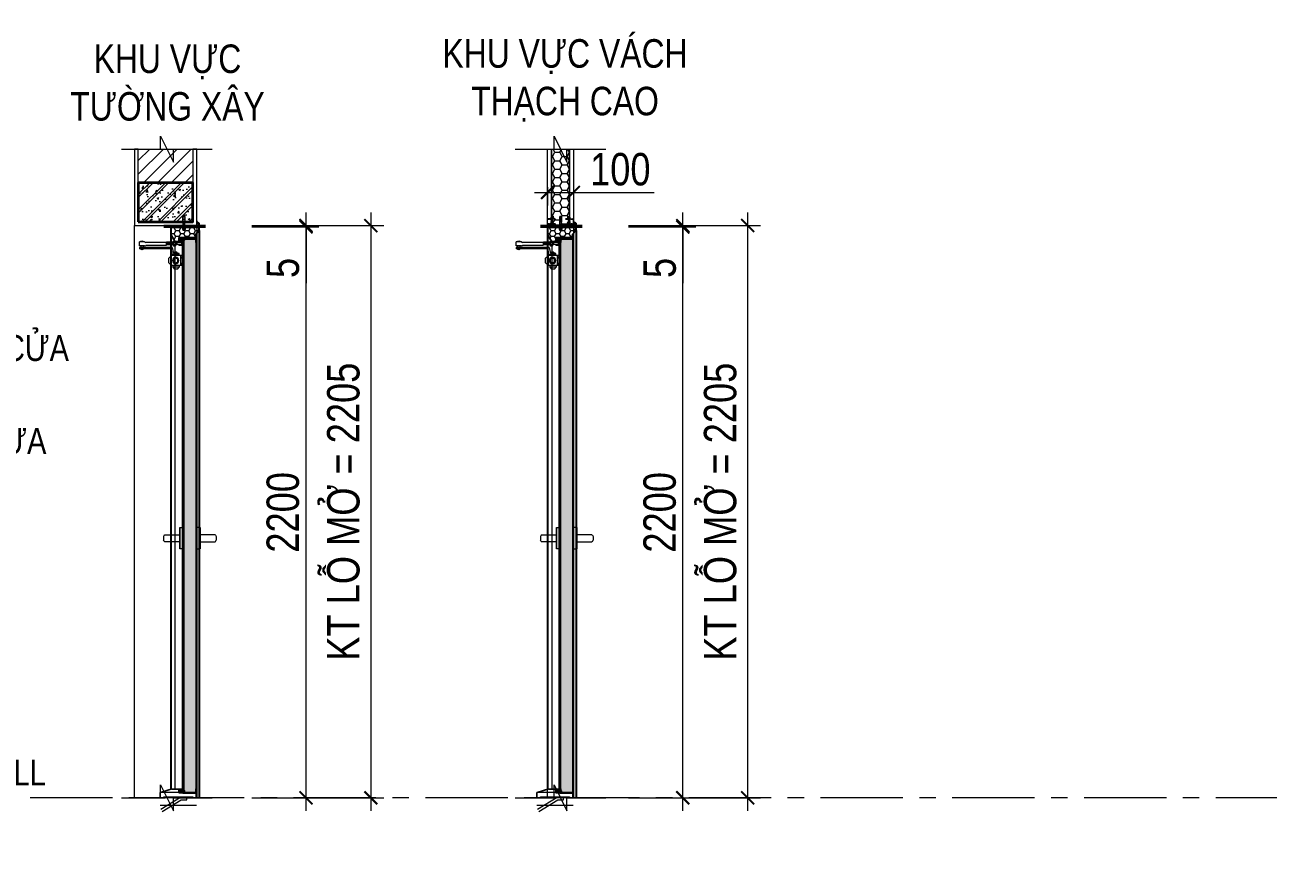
# Model space of a CAD drawing. Header units: millimetres. Extents: x -547695 to 905972, y -1055718 to 167349.
# Drawn here: x -533573 to -528779, y -1027333 to -1024156 of the extents above; entities that cross this region are included whole.
import ezdxf
from ezdxf import colors
from ezdxf.entities.mleader import LeaderData, LeaderLine
from ezdxf.math import Vec2, Vec3

# ---------------------------------------------------------------- set-up
doc = ezdxf.new("R2010")
doc.units = ezdxf.units.MM
doc.linetypes.add('CENTER', pattern=[50.8, 31.75, -6.35, 6.35, -6.35])
doc.linetypes.add('HIDDEN', pattern=[9.525, 6.35, -3.175])
doc.layers.get('DEFPOINTS').update_dxf_attribs({"color": 1, "lineweight": 25})
for name, color, linetype, lineweight in [('A-CONC', 2, 'Continuous', 35), ('A-DIMS', 8, 'Continuous', 9), ('A-DOOR', 142, 'Continuous', 9), ('A-FINE', 255, 'Continuous', 25), ('A-FNSH', 253, 'Continuous', 9), ('A-GRID', 250, 'CENTER', 15), ('A-LITE', 9, 'Continuous', 9), ('A-PATT', 252, 'Continuous', 9), ('A-SYMBOLS', 10, 'Continuous', 13), ('A-WALL', 12, 'Continuous', 13), ('A-WALL-INT', 31, 'Continuous', 9)]:
    doc.layers.add(name, color=color, linetype=linetype, lineweight=lineweight)
doc.layers.add('View-CellPin-Chi Tiet Cua$0$VNCC-Ar-Steel', color=3, linetype='Continuous')
doc.styles.add('VTK_Arial', font='arial.ttf', dxfattribs={"width": 0.8})
doc.dimstyles.new('A-2.5-DIM50', dxfattribs={"dimscale": 50, "dimtxt": 2.5, "dimasz": 1, "dimexe": 1, "dimexo": 0, "dimgap": 0.5, "dimtad": 1, "dimdec": 0, "dimzin": 12, "dimdsep": 46, "dimtxsty": 'VTK_Arial', "dimblk": 'ARCHTICK', "dimcen": 0, "dimdle": 1, "dimclrd": 256, "dimclre": 256, "dimclrt": 7, "dimadec": 1, "dimazin": 3, "dimtfac": 1, "dimtdec": 0, "dimtmove": 0, "dimatfit": 2, "dimfxl": 20, "dimtolj": 1, "dimtzin": 0, "dimlwd": -1, "dimlwe": -1, "dimarcsym": 0})
pattern_1 = [(0, (-374757.58357, -14197.29368), (0.47625, 0.2749630645), [0.3175, -0.635]), (120, (-374757.58357, -14197.29368), (-0.47624999896, 0.2749630663), [0.3175, -0.635]), (60, (-374757.58357, -14197.29368), (1.04e-09, 0.5499261308), [-0.635, 0.3175])]

# ---------------------------------------------------------------- blocks, each defined once
blk = doc.blocks.new('*U156')
for p, q in [((-99, 11.9), (-101.5, 7.5)), ((-101.5, 7.5), (-101.5, -7.5)), ((-97.2, 13), (-39, 13)), ((-39, 13), (-39, -13)), ((97.2, 13), (39, 13)), ((39, 11.1), (39, -14.8)), ((99, 11.9), (101.5, 7.5)), ((101.5, 7.5), (101.5, -7.5)), ((-99, -11.9), (-101.5, -7.5)), ((-39, -13), (-97.2, -13)), ((39, -13), (97.2, -13)), ((99, -11.9), (101.5, -7.5))]:
    blk.add_line(p, q)
for points in [[(-39, 41), (-39, -41)], [(-39, -13), (-39, 13)], [(39, 41), (39, -41)], [(39, -14.8), (39, 11.1)]]:
    blk.add_lwpolyline(points)
for points in [[(-39, -41), (-39, 41), (-25, 41), (-25, -41)], [(39, -41), (39, 41), (25, 41), (25, -41)]]:
    blk.add_lwpolyline(points, close=True)
for centre, start, end in [((-97.2, 11), 90, 150.4873), ((97.2, 11), 29.5127, 90), ((-97.2, -11), 209.5127, 270), ((97.2, -11), 270, 330.4873)]:
    blk.add_arc(centre, 2, start, end)
blk = doc.blocks.new('VitNoTrai')
at = {"layer": 'A-PATT'}
for p, q in [((-42.1, 4.1), (-42.2, -4.1)), ((0, -3.3), (0, 3.3))]:
    blk.add_line(p, q, dxfattribs=at)
at = {"layer": 'A-PATT', "ltscale": 3}
for p, q in [((0, 3.3), (-42.2, 4.1)), ((0, -3.3), (-42.2, -4.1))]:
    blk.add_line(p, q, dxfattribs=at)
at = {"layer": 'A-PATT', "linetype": 'HIDDEN'}
for p, q in [((0, 2.3), (-42.2, 2.3)), ((11.1, 2.3), (7.3, 2.3)), ((0, -2.3), (-42.2, -2.3)), ((11.1, -2.3), (7.3, -2.3))]:
    blk.add_line(p, q, dxfattribs=at)
at = {"layer": 'A-PATT'}
for points in [[(1.1, 9.1), (1.1, -9.1), (0, -9.1), (0, 9.1)], [(7.3, 3.3), (11.1, 3.3), (11.1, -3.3), (7.3, -3.3)]]:
    blk.add_lwpolyline(points, close=True, dxfattribs=at)
for points in [[(1.1, 5.8), (1.1, 2.5), (6.6, 2.5, 0.414214), (7.3, 3.2), (7.3, 5.2, 0.414214), (6.6, 5.8)], [(1.1, 2.5), (1.1, -2.5), (6.6, -2.5, 0.414214), (7.3, -1.8), (7.3, 1.8, 0.414214), (6.6, 2.5)], [(1.1, -2.5), (1.1, -5.8), (6.6, -5.8, 0.414214), (7.3, -5.2), (7.3, -3.2, 0.414214), (6.6, -2.5)]]:
    blk.add_lwpolyline(points, format="xyb", close=True, dxfattribs=at)
blk = doc.blocks.new('TayCoThuyLucChieuCanh')
at = {"layer": 'A-PATT', "linetype": 'Continuous'}
for p, q in [((0, -14.4), (0, 0)), ((0, 0), (13.6, 0)), ((26.5, -14.4), (26.5, 0)), ((27.4, 2.3), (33.9, 2.3)), ((33.9, -16.6), (33.9, 2.3)), ((0, -14.4), (13.6, -14.4)), ((0.9, -13.5), (0.9, -0.9)), ((0.9, -0.9), (13.6, -0.9)), ((0.9, -13.5), (13.6, -13.5)), ((2.8, -11.2), (2.8, -3.1)), ((2.8, -3.1), (20.1, -3.1)), ((2.8, -11.2), (20.1, -11.2)), ((12.6, -53.1), (12.6, -45)), ((12.6, -45), (33.9, -45)), ((20.1, -3.1), (21, -2.2)), ((20.1, -11.2), (20.1, -3.1)), ((21, -12.1), (20.1, -11.2)), ((20.7, -45), (20.7, -41)), ((21, -12.1), (21, -2.2)), ((21, -2.2), (26.5, -2.2)), ((21, -3.1), (26.5, -3.1)), ((21, -11.2), (26.5, -11.2)), ((21, -12.1), (26.5, -12.1)), ((22, -39.6), (30.1, -39.6)), ((23.3, -45), (23.3, -41)), ((26.5, -10.4), (26.5, -4)), ((27.4, -2.5), (33.9, -2.5)), ((27.4, -11.9), (33.9, -11.9)), ((27.4, -16.6), (33.9, -16.6)), ((28.7, -45), (28.7, -41)), ((31.4, -45), (31.4, -41)), ((33.9, -13), (36.7, -1.4)), ((33.9, -2.2), (60.8, -2.2)), ((33.9, -3.1), (60.8, -3.1)), ((33.9, -11.2), (60.8, -11.2)), ((33.9, -12.1), (60.8, -12.1)), ((39.2, -22.5), (33.9, -45)), ((36.7, -1.4), (36.7, -13)), ((36.7, -13), (39.5, -1.4)), ((39.2, -22.5), (166.1, -22.5)), ((39.5, -1.4), (39.5, -13)), ((39.5, -13), (42.3, -1.4)), ((44.9, -27.9), (39.5, -50.4)), ((42.3, -1.4), (42.3, -13)), ((42.3, -13), (45.1, -1.4)), ((44.9, -27.9), (166.1, -27.9)), ((45.1, -1.4), (45.1, -13)), ((45.1, -13), (47.9, -1.4)), ((47.9, -1.4), (47.9, -13)), ((47.9, -13), (50.7, -1.4)), ((50.7, -1.4), (50.7, -13)), ((50.7, -13), (53.5, -1.4)), ((53.5, -1.4), (53.5, -13)), ((53.5, -13), (56.3, -1.4)), ((56.3, -1.4), (56.3, -13)), ((56.3, -13), (59.1, -1.4)), ((59.1, -13), (60.8, -1.4)), ((59.1, -1.4), (59.1, -13)), ((60.8, -1.4), (63.8, -2.4)), ((60.8, -13), (60.8, -1.4)), ((60.8, -13), (63.8, -14)), ((63.8, -2.4), (141.3, -2.4)), ((63.8, -14), (141.3, -14)), ((145.7, -1), (141.3, -2.4)), ((145.7, -15.4), (141.3, -14)), ((145.7, -1), (166.1, -1)), ((145.7, -15.4), (166.1, -15.4)), ((151.5, -15.4), (151.5, -22.5)), ((155.6, -31), (155.6, -28.8)), ((155.6, -28.8), (156.5, -28.8)), ((156.5, -31), (156.5, -28.8)), ((160.5, -15.4), (160.5, -22.5)), ((166.1, -15.4), (166.1, -1)), ((166.1, -22.5), (166.1, -27.9)), ((0, -53.1), (0, -91.7)), ((0, -53.1), (41.8, -53.1)), ((6.7, -58.2), (0, -58.2)), ((6.7, -62.1), (0, -62.1)), ((6.7, -82.7), (0, -82.7)), ((6.7, -86.6), (0, -86.6)), ((0, -91.7), (41.8, -91.7)), ((6.7, -91.7), (6.7, -53.1)), ((12.3, -91.7), (12.3, -98.5)), ((12.6, -50.4), (39.5, -50.4)), ((17.9, -67.7), (26, -62.9)), ((17.9, -77.1), (17.9, -67.7)), ((26, -81.8), (17.9, -77.1)), ((26, -62.9), (34.2, -67.7)), ((34.2, -77.1), (26, -81.8)), ((34.2, -67.7), (34.2, -77.1)), ((36.6, -91.7), (36.6, -98.5)), ((39.5, -50.4), (39.5, -53.1)), ((41.8, -91.7), (41.8, -53.1)), ((41.8, -53.1), (52.5, -63.4)), ((41.8, -91.7), (52.5, -81.4)), ((52.5, -81.4), (52.5, -63.4)), ((18.7, -105.3), (12.3, -98.5)), ((12.3, -98.5), (36.6, -98.5)), ((18.7, -105.3), (30.2, -105.3)), ((36.6, -98.5), (30.2, -105.3))]:
    blk.add_line(p, q, dxfattribs=at)
for points in [[(13.6, 0), (13.6, -0.9)], [(13.6, -13.5), (13.6, -14.4)]]:
    blk.add_lwpolyline(points, dxfattribs=at)
blk.add_circle((26, -72.4), 12.5, dxfattribs=at)
for centre, radius, start, end in [((30.1, -0.1), 3.59, 138.8885, 221.1115), ((156, -3.7), 6.85, 23.3787, 156.6213), ((22, -41), 1.35, 0, 180), ((26, -43), 3.37, 36.8699, 143.1301), ((39.6, -7.2), 13, 158.7611, 201.2389), ((30.1, -14.3), 3.59, 138.8886, 221.1114), ((30.1, -41), 1.35, 360, 180), ((156, -24.8), 6.25, 210.4344, 265.8903), ((156, -24.8), 6.25, 274.1309, 329.5656)]:
    blk.add_arc(centre, radius, start, end, dxfattribs=at)
blk = doc.blocks.new('DemHiSungLeft')
at = {"layer": 'A-PATT', "ltscale": 0.1}
for p, q in [((1.2, 4.5), (3.6, 7)), ((3.6, 7), (5.7, 7)), ((5.7, 7), (4.6, 4.5)), ((6, 4.5), (8.4, 7)), ((8.4, 7), (10.5, 7)), ((10.5, 7), (9.4, 4.5)), ((10.4, 4.5), (12.8, 7)), ((12.8, 7), (14.9, 7)), ((14.9, 7), (13.7, 4.5)), ((1.2, -4.5), (3.6, -7)), ((3.6, -7), (5.7, -7)), ((5.7, -7), (4.6, -4.5)), ((6, -4.5), (8.4, -7)), ((8.4, -7), (10.5, -7)), ((10.5, -7), (9.4, -4.5)), ((10.4, -4.5), (12.8, -7)), ((12.8, -7), (14.9, -7)), ((14.9, -7), (13.7, -4.5))]:
    blk.add_line(p, q, dxfattribs=at)
blk.add_lwpolyline([(14, 4.5), (14, -4.5), (0, -4.5), (0, 4.5), (14, 4.5)], dxfattribs=at)
blk.add_lwpolyline([(12, 2.5), (12, -2.5), (2, -2.5), (2, 2.5)], close=True, dxfattribs=at)
at = {"layer": 'A-PATT', "ltscale": 0.1, "extrusion": (0, 0, -1)}
blk.add_ellipse((16.7, 0), major_axis=(-3.33, 0), ratio=0.903576, start_param=0.646912, end_param=5.636273, dxfattribs=at)
at = {"layer": 'A-PATT', "ltscale": 0.1}
for points, knots in [([(16.7, 3.7), (17, 3.7), (17.3, 3.6), (18.3, 3.4), (18.8, 3.2), (19.7, 2.4), (20.1, 2), (20.6, 1), (20.7, 0.4), (20.6, -0.7), (20.5, -1.3), (19.9, -2.3), (19.4, -2.7), (18.5, -3.3), (17.9, -3.6), (16.7, -3.7), (16.1, -3.7), (15, -3.4), (14.4, -3.1), (14, -2.8)], [-1.570796, -1.570796, -1.570796, -1.570796, -1.309569, -1.309569, -0.856833, -0.856833, -0.404096, -0.404096, 0.04864, 0.04864, 0.501377, 0.501377, 0.954113, 0.954113, 1.40685, 1.40685, 1.859587, 1.859587, 2.304793, 2.304793, 2.304793, 2.304793]), ([(14, 2.8), (14.1, 2.9), (14.3, 3), (15, 3.4), (15.5, 3.6), (16.3, 3.7), (16.5, 3.7), (16.7, 3.7)], [3.9783448, 3.9783448, 3.9783448, 3.9783448, 4.1232694, 4.1232694, 4.5760059, 4.5760059, 4.712389, 4.712389, 4.712389, 4.712389])]:
    blk.add_open_spline(points, degree=3, knots=knots, dxfattribs=at)
blk = doc.blocks.new('DT MC')
at = {"layer": 'A-PATT'}
h = blk.add_hatch(dxfattribs=at)
h.set_pattern_fill('HONEY', color=256, scale=0.1)
h.set_pattern_definition(pattern_1)
h.paths.add_polyline_path([(-110, 2215, 0.232506), (-100, 2223.8), (-100, 2215)])
h = blk.add_hatch(dxfattribs=at)
h.set_pattern_fill('HONEY', color=256, scale=4, style=0)
h.set_pattern_definition([(0, (-5526.837, -236158.096), (19.05, 10.9985226), [12.7, -25.4]), (120, (-5526.837, -236158.096), (-19.04999996, 10.99852265), [12.7, -25.4]), (60, (-5526.837, -236158.096), (4e-08, 21.99704523), [-25.4, 12.7])])
h.paths.add_polyline_path([(-1.2, 2197.6), (-101.2, 2197.6), (-101.2, 2213.8), (-108.8, 2213.8), (-108.8, 2186.4), (-96.8, 2172.4), (-96.8, 2159.2), (-31.8, 2159.2), (-31.8, 2144), (-16.7, 2144), (-1.2, 2170.1)])
h = blk.add_hatch(dxfattribs=at)
h.set_pattern_fill('ANSI31', color=256, scale=5, style=0)
h.set_pattern_definition([(45, (37666.94044, -5592.6252), (-0.441941738, 0.441941738), [])])
h.paths.add_polyline_path([(-1.2, 2198.8), (-1.2, 2197.6), (-101.2, 2197.6), (-101.2, 2213.8), (-100, 2213.8), (-100, 2198.8)])
h = blk.add_hatch(dxfattribs=at)
h.set_pattern_fill('ANSI38', color=256, scale=0.5, angle=90)
h.set_pattern_definition([(135, (-441372.6586, -14776.7975), (-1.122532015, -1.122532015), []), (225, (-441372.6586, -14776.7975), (-1.122532015, -3.3675960454), [3.96875, -2.38125])])
edge = h.paths.add_edge_path()
edge.add_line((-3.7, 2205), (-100, 2205))
edge.add_line((-100, 2205), (-100, 2198.8))
edge.add_line((-100, 2198.8), (-10, 2198.8))
edge.add_line((-10, 2198.8), (-10, 2200))
edge.add_line((-10, 2200), (-3.4, 2200))
edge.add_arc((-2.2, 2202.6), 2.84, 121.3722, 245.035, ccw=False)
h = blk.add_hatch(dxfattribs=at)
h.set_pattern_fill('HONEY', color=256, scale=0.1)
h.set_pattern_definition(pattern_1)
h.paths.add_polyline_path([(-3.4, 2200, -0.59886), (-3.7, 2205), (3.6, 2205, 0.27104), (0, 2200)])
h = blk.add_hatch(dxfattribs=at)
h.set_pattern_fill('HONEY', color=256, scale=100, style=0)
h.set_pattern_definition([(0, (37666.94, -5592.625), (18.75, 10.8253175), [12.5, -25]), (120, (37666.94, -5592.625), (-18.75, 10.8253175), [12.5, -25]), (60, (37666.94, -5592.625), (4e-15, 21.650635), [-25, 12.5])])
h.paths.add_polyline_path([(-51, 22), (-97, 22), (-97, 35), (-98, 35), (-98, 2140), (-97, 2140), (-97, 2153), (-51, 2153), (-51, 2140), (-50, 2140), (-50, 35), (-51, 35)])
for p, q in [((-33, 20), (-99, 20)), ((-99, 0), (-99, 20)), ((-79, 0), (-99, 0)), ((-47, 18.4), (-97.4, 18.4)), ((-97.4, 1.6), (-97.4, 18.4)), ((-79, 1.6), (-97.4, 1.6)), ((-79, 1.6), (-79, 0)), ((-47, 18.4), (-33, 18.4)), ((-4, 35), (-43.4, 35)), ((-4, 33.4), (-43.4, 33.4)), ((-33, 31.8), (-43.4, 31.8)), ((-33, 20), (-33, 33.4)), ((-31.4, 31.8), (-25, 31.8)), ((-31.4, 20), (-31.4, 31.8)), ((-31.4, 20), (36.7, 20)), ((-25, 31.8), (-25, 33.4)), ((-4, 35), (41, 20.2)), ((-4, 33.4), (39.4, 19.1)), ((39.4, 1.6), (21, 1.6)), ((21, 1.6), (21, 0)), ((41, 0), (21, 0)), ((39.4, 1.6), (39.4, 19.1)), ((41, 0), (41, 20.2)), ((-99, -30), (41, -30))]:
    blk.add_line(p, q)
for points in [[(-100, 2215), (-110, 2215), (-110, 2215), (-110, 2186), (-98, 2172), (-98, 2158), (-33, 2158), (-33, 2145.3), (-46, 2145.3), (-46, 2142.8), (-16, 2142.8), (0, 2169.8), (0, 2200), (-10, 2200), (-10, 2198.8), (-1.2, 2198.8), (-1.2, 2170.1), (-16.7, 2144), (-44.8, 2144), (-44.8, 2144.1), (-31.8, 2144.1), (-31.8, 2159.2), (-96.8, 2159.2), (-96.8, 2172.4), (-108.8, 2186.4), (-108.8, 2213.8), (-108.8, 2213.8), (-100, 2213.8)], [(-1.2, 2197.6), (-101.2, 2197.6), (-101.2, 2213.8), (-108.8, 2213.8), (-108.8, 2186.4), (-96.8, 2172.4), (-96.8, 2159.2), (-31.8, 2159.2), (-31.8, 2144), (-16.7, 2144), (-1.2, 2170.1)], [(-1.2, 2198.8), (-1.2, 2197.6), (-101.2, 2197.6), (-101.2, 2213.8), (-100, 2213.8), (-100, 2198.8)], [(-99, 2155), (-99, 20), (-87, 20), (-87, 21), (-98, 21), (-98, 2154), (-87, 2154), (-87, 2155)], [(-98, 2154), (-50, 2154), (-50, 2140), (-51, 2140), (-51, 2153), (-97, 2153), (-97, 2140), (-98, 2140)], [(-51, 22), (-97, 22), (-97, 35), (-98, 35), (-98, 2140), (-97, 2140), (-97, 2153), (-51, 2153), (-51, 2140), (-50, 2140), (-50, 35), (-51, 35)], [(-49, 2155), (-49, 20), (-61, 20), (-61, 21), (-50, 21), (-50, 2154), (-61, 2154), (-61, 2155)], [(-98, 21), (-50, 21), (-50, 35), (-51, 35), (-51, 22), (-97, 22), (-97, 35), (-98, 35)], [(27, 3.2), (-85, 3.2), (-85, 1.6), (-79, 1.6), (21, 1.6), (27, 1.6)]]:
    blk.add_lwpolyline(points, close=True)
blk.add_lwpolyline([(33.1, -52.7), (-40.1, -8.4), (-62, -8.4), (-62, 1.6), (-37, 1.6), (38.8, -44.5)])
at = {"color": 144}
for centre, start, end in [((-43.4, 33.4), 90, 270), ((-33, 20), 270, 0)]:
    blk.add_arc(centre, 1.6, start, end, dxfattribs=at)
at = {"layer": 'A-FINE'}
for points in [[(-110, 2186), (-110, 0)], [(0, 2170), (0, 33.7)], [(-45, 2142.8), (-45, 20)]]:
    blk.add_lwpolyline(points, dxfattribs=at)
at = {"layer": 'A-LITE'}
blk.add_lwpolyline([(-16, 2142.8), (-16, 35)], dxfattribs=at)
at = {"layer": 'A-PATT'}
for points in [[(-110, 2215, 0.232506), (-100, 2223.8), (-100, 2215), (-110, 2215, 0.232506)], [(-3.4, 2200, -0.59886), (-3.7, 2205), (3.6, 2205, 0.27104), (0, 2200), (-3.4, 2200, -0.59886)]]:
    blk.add_lwpolyline(points, format="xyb", close=True, dxfattribs=at)
at = {"layer": 'A-PATT', "ltscale": 0.3}
blk.add_lwpolyline([(-3.7, 2205), (-100, 2205), (-100, 2198.8), (-10, 2198.8), (-10, 2200), (-3.4, 2200, -0.59886)], format="xyb", close=True, dxfattribs=at)
at = {"layer": 'DEFPOINTS', "ltscale": 5}
for points in [[(26.6, 2205), (-133.8, 2205)], [(26.6, 2200), (-133.8, 2200)]]:
    blk.add_lwpolyline(points, dxfattribs=at)
at = {"layer": 'A-LITE'}
for name, p in [('TayCoThuyLucChieuCanh', (-45, 2142.8)), ('*U156', (-74, 1000))]:
    blk.add_blockref(name, p, dxfattribs=at)
at = {"layer": 'A-PATT', "xscale": -1.000000000000004, "rotation": 90}
blk.add_blockref('VitNoTrai', (-51.2, 2197.6), dxfattribs=at)
at = {"layer": 'A-PATT', "xscale": -1}
for p in [(-33, 2151.6), (-33, 25.9)]:
    blk.add_blockref('DemHiSungLeft', p, dxfattribs=at)
blk = doc.blocks.new('*U261')
at = {"layer": 'A-PATT', "true_color": 0x939598}
h = blk.add_hatch(dxfattribs=at)
h.set_pattern_fill('ANSI31', color=252, scale=300)
h.set_pattern_definition([(45, (-6131.348, -197083.966), (-26.516504, 26.516504), [])])
h.paths.add_polyline_path([(-15, 2369.9), (-225, 2369.9), (-225, 2500), (-15, 2500)])
at = {"layer": 'A-PATT'}
h = blk.add_hatch(dxfattribs=at)
h.set_pattern_fill('BT-01', color=256, scale=10, style=0, double=1, pattern_type=2)
h.set_pattern_definition([(50, (-309842.324, -375691.08), (71.726018, -6.2752135), [7.5, -82.5]), (355, (-309842.32, -375691.08), (-13.875133, 75.219213), [6, -66]), (100.4514, (-309836.346, -375691.6), (57.850938, 68.943954), [6.374019, -70.114211]), (46.1842, (-309842.32, -375671.08), (106.724105, -16.551901), [11.25, -123.75]), (96.6356, (-309833.43, -375672.46), (93.46627, 97.411787), [9.56103, -105.1713]), (351.1842, (-309842.32, -375671.08), (93.466195, 97.41186), [9, -99]), (21, (-309832.324, -375676.08), (59.690705, -40.261889), [7.5, -82.5]), (326, (-309832.32, -375676.08), (24.331533, 72.515005), [6, -66]), (71.4514, (-309827.35, -375679.434), (84.022263, 32.25305), [6.374019, -70.114211]), (37.5, (-309842.324, -375691.078), (1.2159855, 33.2893854), [0, -65.2, 0, -67, 0, -66.25]), (7.5, (-309842.324, -375691.08), (26.3069537, 39.4411712), [0, -38.2, 0, -63.7, 0, -25.25]), (327.5, (-309864.624, -375691.078), (53.3822436, -2.2554872), [0, -25, 0, -78, 0, -103.5]), (317.5, (-309874.624, -375691.08), (58.318617, 10.0104982), [0, -32.5, 0, -51.8, 0, -73.5]), (45, (-309842.324, -375691.08), (-30.0520382, 30.0520382), []), (45, (-309842.324, -375678.83), (-30.0520382, 30.0520382), [])])
h.paths.add_polyline_path([(-225, 2220), (-15, 2220), (-15, 2370), (-225, 2370)])
at = {"layer": 'A-CONC'}
blk.add_lwpolyline([(-225, 2220), (-15, 2220), (-15, 2370), (-225, 2370)], close=True, dxfattribs=at)
at = {"layer": 'A-FNSH', "ltscale": 0.01, "flags": 128}
blk.add_lwpolyline([(0, 2500), (-15, 2500), (-15, 2220), (-225, 2220), (-225, 2500), (-240, 2500), (-240, 2205), (0, 2205)], close=True, dxfattribs=at)
at = {"layer": 'A-LITE', "ltscale": 5}
blk.add_lwpolyline([(-240, 2205), (0, 2205), (0, 0), (-240, 0)], close=True, dxfattribs=at)
at = {"layer": 'A-PATT', "ltscale": 5}
for points in [[(-290, 2500), (-140, 2500), (-140, 2550), (-90, 2450), (-90, 2500), (60, 2500)], [(-290, 0), (-140, 0), (-140, 50), (-90, -50), (-90, 0), (60, 0)]]:
    blk.add_lwpolyline(points, dxfattribs=at)
at = {"layer": 'A-WALL'}
blk.add_lwpolyline([(-15, 2369.9), (-225, 2369.9), (-225, 2500), (-15, 2500)], close=True, dxfattribs=at)
blk = doc.blocks.new('View-CellPin-Chi Tiet Cua$0$A$C0B481AEB')
for p, q in [((0, 0), (0, 0.4)), ((5.5, 0.4), (0, 0.4)), ((1.5, 29.9), (1, 29.6)), ((1, 29.6), (1.5, 29.3)), ((1.5, 28.6), (1, 28.3)), ((1, 28.3), (1.5, 28)), ((1.5, 27.3), (1, 27)), ((1, 27), (1.5, 26.7)), ((1.5, 26), (1, 25.7)), ((1, 25.7), (1.5, 25.4)), ((1.5, 24.7), (1, 24.4)), ((1, 24.4), (1.5, 24.1)), ((1.5, 23.4), (1, 23.1)), ((1, 23.1), (1.5, 22.8)), ((1.5, 22.1), (1, 21.8)), ((1, 21.8), (1.5, 21.5)), ((1.5, 20.8), (1, 20.5)), ((1, 20.5), (1.5, 20.2)), ((1.5, 19.5), (1, 19.2)), ((1, 19.2), (1.5, 18.9)), ((1.5, 18.2), (1, 17.9)), ((1, 17.9), (1.5, 17.6)), ((1.5, 16.9), (1, 16.6)), ((1, 16.6), (1.5, 16.3)), ((1.5, 15.6), (1, 15.3)), ((1, 15.3), (1.5, 15)), ((1.5, 14.3), (1, 14)), ((1, 14), (1.5, 13.7)), ((1.5, 13), (1, 12.7)), ((1, 12.7), (1.5, 12.4)), ((1.5, 11.7), (1, 11.4)), ((1, 11.4), (1.5, 11.1)), ((1.5, 10.4), (1, 10.1)), ((1, 10.1), (1.5, 9.8)), ((1.5, 9.1), (1, 8.8)), ((1, 8.8), (1.5, 8.5)), ((1.5, 7.8), (1, 7.5)), ((1, 7.5), (1.5, 7.2)), ((1.5, 6.5), (1, 6.2)), ((1, 6.2), (1.5, 5.9)), ((1.5, 30.6), (2.8, 32)), ((1.5, 30.6), (1.5, 29.9)), ((4, 30.5), (1.5, 29.9)), ((4, 29.9), (1.5, 29.9)), ((4, 29.9), (1.5, 29.3)), ((1.5, 29.3), (1.5, 28.6)), ((4, 29.2), (1.5, 28.6)), ((4, 28.6), (1.5, 28.6)), ((4, 28.6), (1.5, 28)), ((1.5, 28), (1.5, 27.3)), ((4, 27.9), (1.5, 27.3)), ((4, 27.3), (1.5, 27.3)), ((4, 27.3), (1.5, 26.7)), ((1.5, 26.7), (1.5, 26)), ((4, 26.6), (1.5, 26)), ((4, 26), (1.5, 26)), ((4, 26), (1.5, 25.4)), ((1.5, 25.4), (1.5, 24.7)), ((4, 25.3), (1.5, 24.7)), ((4, 24.7), (1.5, 24.7)), ((4, 24.7), (1.5, 24.1)), ((1.5, 24.1), (1.5, 23.4)), ((4, 24), (1.5, 23.4)), ((4, 23.4), (1.5, 23.4)), ((4, 23.4), (1.5, 22.8)), ((1.5, 22.8), (1.5, 22.1)), ((4, 22.7), (1.5, 22.1)), ((4, 22.1), (1.5, 22.1)), ((4, 22.1), (1.5, 21.5)), ((1.5, 21.5), (1.5, 20.8)), ((4, 21.4), (1.5, 20.8)), ((4, 20.8), (1.5, 20.8)), ((4, 20.8), (1.5, 20.2)), ((1.5, 20.2), (1.5, 19.5)), ((4, 20.1), (1.5, 19.5)), ((4, 19.5), (1.5, 19.5)), ((4, 19.5), (1.5, 18.9)), ((1.5, 18.9), (1.5, 18.2)), ((4, 18.8), (1.5, 18.2)), ((4, 18.2), (1.5, 18.2)), ((4, 18.2), (1.5, 17.6)), ((1.5, 17.6), (1.5, 16.9)), ((4, 17.5), (1.5, 16.9)), ((4, 16.9), (1.5, 16.9)), ((4, 16.9), (1.5, 16.3)), ((1.5, 16.3), (1.5, 15.6)), ((4, 16.2), (1.5, 15.6)), ((4, 15.6), (1.5, 15.6)), ((4, 15.6), (1.5, 15)), ((1.5, 15), (1.5, 14.3)), ((4, 14.9), (1.5, 14.3)), ((4, 14.3), (1.5, 14.3)), ((4, 14.3), (1.5, 13.7)), ((1.5, 13.7), (1.5, 13)), ((4, 13.6), (1.5, 13)), ((4, 13), (1.5, 13)), ((4, 13), (1.5, 12.4)), ((1.5, 12.4), (1.5, 11.7)), ((4, 12.3), (1.5, 11.7)), ((4, 11.7), (1.5, 11.7)), ((4, 11.7), (1.5, 11.1)), ((1.5, 11.1), (1.5, 10.4)), ((4, 11), (1.5, 10.4)), ((4, 10.4), (1.5, 10.4)), ((4, 10.4), (1.5, 9.8)), ((1.5, 9.8), (1.5, 9.1)), ((4, 9.7), (1.5, 9.1)), ((4, 9.1), (1.5, 9.1)), ((4, 9.1), (1.5, 8.5)), ((1.5, 8.5), (1.5, 7.8)), ((4, 8.4), (1.5, 7.8)), ((4, 7.8), (1.5, 7.8)), ((4, 7.8), (1.5, 7.2)), ((1.5, 7.2), (1.5, 6.5)), ((4, 7.1), (1.5, 6.5)), ((4, 6.5), (1.5, 6.5)), ((4, 6.5), (1.5, 5.9)), ((1.5, 5.9), (1.5, 5.4)), ((4, 30.5), (2.8, 32)), ((4, 30.5), (4.5, 30.2)), ((4.5, 30.2), (4, 29.9)), ((4, 29.9), (4, 29.2)), ((4, 29.2), (4.5, 28.9)), ((4.5, 28.9), (4, 28.6)), ((4, 28.6), (4, 27.9)), ((4, 27.9), (4.5, 27.6)), ((4.5, 27.6), (4, 27.3)), ((4, 27.3), (4, 26.6)), ((4, 26.6), (4.5, 26.3)), ((4.5, 26.3), (4, 26)), ((4, 26), (4, 25.3)), ((4, 25.3), (4.5, 25)), ((4.5, 25), (4, 24.7)), ((4, 24.7), (4, 24)), ((4, 24), (4.5, 23.7)), ((4.5, 23.7), (4, 23.4)), ((4, 23.4), (4, 22.7)), ((4, 22.7), (4.5, 22.4)), ((4.5, 22.4), (4, 22.1)), ((4, 22.1), (4, 21.4)), ((4, 21.4), (4.5, 21.1)), ((4.5, 21.1), (4, 20.8)), ((4, 20.8), (4, 20.1)), ((4, 20.1), (4.5, 19.8)), ((4.5, 19.8), (4, 19.5)), ((4, 19.5), (4, 18.8)), ((4, 18.8), (4.5, 18.5)), ((4.5, 18.5), (4, 18.2)), ((4, 18.2), (4, 17.5)), ((4, 17.5), (4.5, 17.2)), ((4.5, 17.2), (4, 16.9)), ((4, 16.9), (4, 16.2)), ((4, 16.2), (4.5, 15.9)), ((4.5, 15.9), (4, 15.6)), ((4, 15.6), (4, 14.9)), ((4, 14.9), (4.5, 14.6)), ((4.5, 14.6), (4, 14.3)), ((4, 14.3), (4, 13.6)), ((4, 13.6), (4.5, 13.3)), ((4.5, 13.3), (4, 13)), ((4, 13), (4, 12.3)), ((4, 12.3), (4.5, 12)), ((4.5, 12), (4, 11.7)), ((4, 11.7), (4, 11)), ((4, 11), (4.5, 10.7)), ((4.5, 10.7), (4, 10.4)), ((4, 10.4), (4, 9.7)), ((4, 9.7), (4.5, 9.4)), ((4.5, 9.4), (4, 9.1)), ((4, 9.1), (4, 8.4)), ((4, 8.4), (4.5, 8.1)), ((4.5, 8.1), (4, 7.8)), ((4, 7.8), (4, 7.1)), ((4, 7.1), (4.5, 6.8)), ((4.5, 6.8), (4, 6.5)), ((4, 6.5), (4, 5.4)), ((5.5, 0), (5.5, 0.4)), ((5.5, 0), (0, 0))]:
    blk.add_line(p, q)
at = {"extrusion": (0, 0, -1)}
blk.add_ellipse((0, 5.4), major_axis=(0, 5), ratio=0.3, start_param=1.570796, end_param=3.141593, dxfattribs=at)
blk.add_ellipse((5.5, 5.4), major_axis=(0, 5), ratio=0.3, start_param=1.570796, end_param=3.141593)
blk = doc.blocks.new('*U260')
at = {"layer": 'A-PATT'}
h = blk.add_hatch(dxfattribs=at)
h.set_pattern_fill('HONEY', color=256, scale=150, style=0)
h.set_pattern_definition([(0, (-7982.142, -197078.958), (28.125, 16.2379763), [18.75, -37.5]), (120, (-7982.142, -197078.958), (-28.125, 16.2379763), [18.75, -37.5]), (60, (-7982.142, -197078.958), (6e-15, 32.4759526), [-37.5, 18.75])])
h.paths.add_polyline_path([(-85, 2500), (-15, 2500), (-15, 2205), (-85, 2205)])
at = {"layer": 'A-FNSH', "ltscale": 5}
for points in [[(-100, 2500), (-85, 2500), (-85, 2205), (-100, 2205)], [(-15, 2500), (0, 2500), (0, 2205), (-15, 2205)]]:
    blk.add_lwpolyline(points, close=True, dxfattribs=at)
at = {"layer": 'A-LITE', "ltscale": 5}
blk.add_lwpolyline([(-100, 2205), (0, 2205), (0, 0), (-100, 0)], close=True, dxfattribs=at)
at = {"layer": 'A-PATT', "ltscale": 5}
for points in [[(-225, 2500), (-75, 2500), (-75, 2550), (-25, 2450), (-25, 2500), (125, 2500)], [(-225, 0), (-75, 0), (-75, 50), (-25, -50), (-25, 0), (125, 0)]]:
    blk.add_lwpolyline(points, dxfattribs=at)
at = {"layer": 'A-WALL-INT', "ltscale": 5}
blk.add_lwpolyline([(-85, 2500), (-15, 2500), (-15, 2205), (-85, 2205)], close=True, dxfattribs=at)
at = {"layer": 'View-CellPin-Chi Tiet Cua$0$VNCC-Ar-Steel'}
for p, q in [((-75.5, 2238), (-75.5, 2237.1)), ((-24.4, 2238), (-24.4, 2237.1))]:
    blk.add_line(p, q, dxfattribs=at)
for points in [[(-24.4, 2238), (-15, 2238), (-15, 2225.5, 0.969408), (-15, 2220.8), (-15, 2205), (-25.1, 2205, 0.706712), (-31.7, 2205), (-68.3, 2205, 0.706712), (-74.8, 2205), (-85, 2205), (-85, 2220.8, 0.969408), (-85, 2225.5), (-85, 2238), (-75.5, 2238)], [(-75.5, 2237.1), (-84, 2237.1), (-84, 2226.3, -0.727517), (-84, 2220), (-84, 2205.9), (-75.5, 2205.9, -0.595781), (-67.7, 2205.9), (-32.3, 2205.9, -0.595781), (-24.5, 2205.9), (-15.9, 2205.9), (-15.9, 2220, -0.727517), (-15.9, 2226.3), (-15.9, 2237.1), (-24.4, 2237.1)]]:
    blk.add_lwpolyline(points, format="xyb", dxfattribs=at)
at = {"layer": 'A-PATT'}
for p, xscale, yscale, zscale, rotation in [((-100, 2227.8), -0.9433962264122763, 0.9433962264122763, 0.9433962264122763, 270), ((-100, 2213.4), 0.9433962264122763, 0.9433962264122763, 0.9433962264122763, 270), ((0, 2227.8), 0.9433962264122805, 0.9433962264122805, 0.9433962264122805, 90), ((0, 2213.4), -0.9433962264122805, 0.9433962264122805, 0.9433962264122763, 90)]:
    blk.add_blockref('View-CellPin-Chi Tiet Cua$0$A$C0B481AEB', p, dxfattribs=dict(at, xscale=xscale, yscale=yscale, zscale=zscale, rotation=rotation))
blk = doc.blocks.new('_ARCHTICK')
at = {"color": 0, "linetype": 'ByBlock', "const_width": 0.15}
blk.add_lwpolyline([(-0.5, -0.5), (0.5, 0.5)], dxfattribs=at)
blk = doc.blocks.new('*D585')
at = {"layer": 'A-DIMS', "transparency": 16777216}
for p, q in [((-532488.9, -1027184.9), (-532488.9, -1024884.9)), ((-532698.1, -1024934.9), (-532438.9, -1024934.9)), ((-532698.1, -1027134.9), (-532438.9, -1027134.9))]:
    blk.add_line(p, q, dxfattribs=at)
at = {"layer": 'DEFPOINTS', "color": 0, "transparency": 16777216}
for p in [(-532698.1, -1024934.9), (-532488.9, -1024934.9), (-532698.1, -1027134.9)]:
    blk.add_point(p, dxfattribs=at)
at = {"layer": 'A-DIMS', "transparency": 16777216, "xscale": 50, "yscale": 50, "zscale": 50}
for p, rotation in [((-532488.9, -1024934.9), 90), ((-532488.9, -1027134.9), 270)]:
    blk.add_blockref('_ARCHTICK', p, dxfattribs=dict(at, rotation=rotation))
at = {"layer": 'A-DIMS', "color": 7, "transparency": 16777216, "insert": (-532577.7, -1026034.9), "char_height": 125, "attachment_point": 5, "rotation": 90, "style": 'VTK_Arial'}
blk.add_mtext('\\A1;2200', dxfattribs=at)
blk = doc.blocks.new('*D586')
at = {"layer": 'A-DIMS', "ltscale": 5, "transparency": 16777216}
for p, q in [((-532488.9, -1024929.9), (-532488.9, -1024879.9)), ((-532698.1, -1024929.9), (-532438.9, -1024929.9)), ((-532698.1, -1024934.9), (-532438.9, -1024934.9)), ((-532488.9, -1024934.9), (-532488.9, -1024929.9)), ((-532488.9, -1024934.9), (-532488.9, -1025151.2))]:
    blk.add_line(p, q, dxfattribs=at)
at = {"layer": 'DEFPOINTS', "color": 0, "transparency": 16777216}
for p in [(-532698.1, -1024929.9), (-532698.1, -1024934.9), (-532488.9, -1024929.9)]:
    blk.add_point(p, dxfattribs=at)
at = {"layer": 'A-DIMS', "transparency": 16777216, "xscale": 50, "yscale": 50, "zscale": 50}
for p, rotation in [((-532488.9, -1024929.9), 270), ((-532488.9, -1024934.9), 90)]:
    blk.add_blockref('_ARCHTICK', p, dxfattribs=dict(at, rotation=rotation))
at = {"layer": 'A-DIMS', "color": 7, "transparency": 16777216, "insert": (-532577.4, -1025093.1), "char_height": 125, "attachment_point": 5, "rotation": 90, "style": 'VTK_Arial'}
blk.add_mtext('\\A1;5', dxfattribs=at)
blk = doc.blocks.new('*D587')
at = {"layer": 'A-DIMS', "ltscale": 5, "transparency": 16777216}
for p, q in [((-532238.9, -1024879.9), (-532238.9, -1027184.9)), ((-532698.1, -1024929.9), (-532188.9, -1024929.9)), ((-532698.1, -1027134.9), (-532188.9, -1027134.9))]:
    blk.add_line(p, q, dxfattribs=at)
at = {"layer": 'DEFPOINTS', "color": 0, "transparency": 16777216}
for p in [(-532698.1, -1024929.9), (-532698.1, -1027134.9), (-532238.9, -1027134.9)]:
    blk.add_point(p, dxfattribs=at)
at = {"layer": 'A-DIMS', "transparency": 16777216, "xscale": 50, "yscale": 50, "zscale": 50}
for p, rotation in [((-532238.9, -1024929.9), 90), ((-532238.9, -1027134.9), 270)]:
    blk.add_blockref('_ARCHTICK', p, dxfattribs=dict(at, rotation=rotation))
at = {"layer": 'A-DIMS', "color": 7, "transparency": 16777216, "insert": (-532344.3, -1026032.4), "char_height": 125, "attachment_point": 5, "rotation": 90, "style": 'VTK_Arial'}
blk.add_mtext('\\A1;KT LỖ MỞ = 2205', dxfattribs=at)
blk = doc.blocks.new('*D588')
at = {"layer": 'A-DIMS', "transparency": 16777216}
for p, q in [((-531035.9, -1027184.9), (-531035.9, -1024884.9)), ((-531245.1, -1024934.9), (-530985.9, -1024934.9)), ((-531245.1, -1027134.9), (-530985.9, -1027134.9))]:
    blk.add_line(p, q, dxfattribs=at)
at = {"layer": 'DEFPOINTS', "color": 0, "transparency": 16777216}
for p in [(-531245.1, -1024934.9), (-531035.9, -1024934.9), (-531245.1, -1027134.9)]:
    blk.add_point(p, dxfattribs=at)
at = {"layer": 'A-DIMS', "transparency": 16777216, "xscale": 50, "yscale": 50, "zscale": 50}
for p, rotation in [((-531035.9, -1024934.9), 90), ((-531035.9, -1027134.9), 270)]:
    blk.add_blockref('_ARCHTICK', p, dxfattribs=dict(at, rotation=rotation))
at = {"layer": 'A-DIMS', "color": 7, "transparency": 16777216, "insert": (-531124.7, -1026034.9), "char_height": 125, "attachment_point": 5, "rotation": 90, "style": 'VTK_Arial'}
blk.add_mtext('\\A1;2200', dxfattribs=at)
blk = doc.blocks.new('*D589')
at = {"layer": 'A-DIMS', "ltscale": 5, "transparency": 16777216}
for p, q in [((-531035.9, -1024929.9), (-531035.9, -1024879.9)), ((-531245.1, -1024929.9), (-530985.9, -1024929.9)), ((-531245.1, -1024934.9), (-530985.9, -1024934.9)), ((-531035.9, -1024934.9), (-531035.9, -1024929.9)), ((-531035.9, -1024934.9), (-531035.9, -1025151.2))]:
    blk.add_line(p, q, dxfattribs=at)
at = {"layer": 'DEFPOINTS', "color": 0, "transparency": 16777216}
for p in [(-531245.1, -1024929.9), (-531245.1, -1024934.9), (-531035.9, -1024929.9)]:
    blk.add_point(p, dxfattribs=at)
at = {"layer": 'A-DIMS', "transparency": 16777216, "xscale": 50, "yscale": 50, "zscale": 50}
for p, rotation in [((-531035.9, -1024929.9), 270), ((-531035.9, -1024934.9), 90)]:
    blk.add_blockref('_ARCHTICK', p, dxfattribs=dict(at, rotation=rotation))
at = {"layer": 'A-DIMS', "color": 7, "transparency": 16777216, "insert": (-531124.5, -1025093.1), "char_height": 125, "attachment_point": 5, "rotation": 90, "style": 'VTK_Arial'}
blk.add_mtext('\\A1;5', dxfattribs=at)
blk = doc.blocks.new('*D590')
at = {"layer": 'A-DIMS', "ltscale": 5, "transparency": 16777216}
for p, q in [((-530785.9, -1024879.9), (-530785.9, -1027184.9)), ((-531245.1, -1024929.9), (-530735.9, -1024929.9)), ((-531245.1, -1027134.9), (-530735.9, -1027134.9))]:
    blk.add_line(p, q, dxfattribs=at)
at = {"layer": 'DEFPOINTS', "color": 0, "transparency": 16777216}
for p in [(-531245.1, -1024929.9), (-531245.1, -1027134.9), (-530785.9, -1027134.9)]:
    blk.add_point(p, dxfattribs=at)
at = {"layer": 'A-DIMS', "transparency": 16777216, "xscale": 50, "yscale": 50, "zscale": 50}
for p, rotation in [((-530785.9, -1024929.9), 90), ((-530785.9, -1027134.9), 270)]:
    blk.add_blockref('_ARCHTICK', p, dxfattribs=dict(at, rotation=rotation))
at = {"layer": 'A-DIMS', "color": 7, "transparency": 16777216, "insert": (-530891.3, -1026032.4), "char_height": 125, "attachment_point": 5, "rotation": 90, "style": 'VTK_Arial'}
blk.add_mtext('\\A1;KT LỖ MỞ = 2205', dxfattribs=at)
blk = doc.blocks.new('*D595')
at = {"layer": 'A-DIMS', "ltscale": 5, "transparency": 16777216}
for p, q in [((-531557.6, -1024782.4), (-531557.6, -1024852.3)), ((-531457.6, -1024782.4), (-531457.6, -1024852.3)), ((-531607.6, -1024802.3), (-531457.6, -1024802.3)), ((-531457.6, -1024802.3), (-531146.4, -1024802.3))]:
    blk.add_line(p, q, dxfattribs=at)
at = {"layer": 'DEFPOINTS', "color": 0, "transparency": 16777216}
for p in [(-531557.6, -1024782.4), (-531457.6, -1024782.4), (-531457.6, -1024802.3)]:
    blk.add_point(p, dxfattribs=at)
at = {"layer": 'A-DIMS', "transparency": 16777216, "xscale": 50, "yscale": 50, "zscale": 50, "rotation": 180}
blk.add_blockref('_ARCHTICK', (-531557.6, -1024802.3), dxfattribs=at)
at = {"layer": 'A-DIMS', "transparency": 16777216, "xscale": 50, "yscale": 50, "zscale": 50}
blk.add_blockref('_ARCHTICK', (-531457.6, -1024802.3), dxfattribs=at)
at = {"layer": 'A-DIMS', "color": 7, "transparency": 16777216, "insert": (-531277, -1024713.4), "char_height": 125, "attachment_point": 5, "style": 'VTK_Arial'}
blk.add_mtext('\\A1;100', dxfattribs=at)
blk = doc.blocks.new('*D600')
at = {"layer": 'A-DIMS', "ltscale": 5, "transparency": 16777216}
for p, q in [((-528363.8, -1024702.4), (-528363.8, -1028902.4)), ((-527876.6, -1024752.4), (-528413.8, -1024752.4)), ((-527876.6, -1028852.4), (-528413.8, -1028852.4))]:
    blk.add_line(p, q, dxfattribs=at)
at = {"layer": 'DEFPOINTS', "color": 0, "transparency": 16777216}
for p in [(-527876.6, -1024752.4), (-528363.8, -1028852.4), (-527876.6, -1028852.4)]:
    blk.add_point(p, dxfattribs=at)
at = {"layer": 'A-DIMS', "transparency": 16777216, "xscale": 50, "yscale": 50, "zscale": 50}
for p, rotation in [((-528363.8, -1024752.4), 90), ((-528363.8, -1028852.4), 270)]:
    blk.add_blockref('_ARCHTICK', p, dxfattribs=dict(at, rotation=rotation))
at = {"layer": 'A-DIMS', "color": 7, "transparency": 16777216, "insert": (-528468.1, -1026802.4), "char_height": 125, "attachment_point": 5, "rotation": 90, "style": 'VTK_Arial'}
blk.add_mtext('\\A1;KT PHỦ BÌ = 4100', dxfattribs=at)

msp = doc.modelspace()

# ---------------------------------------------------------------- linework, layer by layer
at = {"layer": 'A-GRID', "ltscale": 10}
msp.add_lwpolyline([(-528663.2, -1027134.9), (-537111.5, -1027134.9)], dxfattribs=at)

# ---------------------------------------------------------------- block references
at = {"layer": 'A-DOOR', "ltscale": 5}
for name, p in [('*U261', (-532910.5, -1027134.9)), ('*U260', (-531457.6, -1027134.9))]:
    msp.add_blockref(name, p, dxfattribs=at)
at = {"layer": 'A-DOOR', "xscale": -1}
for p in [(-533010.5, -1027134.9), (-531557.6, -1027134.9)]:
    msp.add_blockref('DT MC', p, dxfattribs=at)

# ---------------------------------------------------------------- texts
at = {"layer": 'A-DIMS', "color": 7, "insert": (-531490.2, -1024211.5), "char_height": 110, "width": 987.129, "attachment_point": 2, "style": 'VTK_Arial', "bg_fill": 2}
msp.add_mtext('\\pxqc;KHU VỰC VÁCH THẠCH CAO', dxfattribs=at)

# ---------------------------------------------------------------- dimensions: what is measured, and where the dimension line sits
at = {"layer": 'A-DIMS', "ltscale": 5}
dim = msp.add_linear_dim(base=(-531457.6, -1024802.3), p1=(-531557.6, -1024782.4), p2=(-531457.6, -1024782.4), dimstyle='A-2.5-DIM50', override={"dimpost": '\\X', "dimblk": 'ARCHTICK'}, dxfattribs=at)
dim.commit()
dim.dimension.update_dxf_attribs({"geometry": '*D595', "text_midpoint": (-531277, -1024713.4)})
for base, p1, p2, text, picture, middle in [((-528363.8, -1028852.4), (-527876.6, -1024752.4), (-527876.6, -1028852.4), 'KT PHỦ BÌ = <>', '*D600', (-528468.1, -1026802.4)), ((-532238.9, -1027134.9), (-532698.1, -1024929.9), (-532698.1, -1027134.9), 'KT LỖ MỞ = <>', '*D587', (-532344.3, -1026032.4)), ((-530785.9, -1027134.9), (-531245.1, -1024929.9), (-531245.1, -1027134.9), 'KT LỖ MỞ = <>', '*D590', (-530891.3, -1026032.4))]:
    dim = msp.add_linear_dim(base=base, p1=p1, p2=p2, angle=90, text=text, dimstyle='A-2.5-DIM50', override={"dimpost": '\\X'}, dxfattribs=at)
    dim.commit()
    dim.dimension.update_dxf_attribs({"geometry": picture, "text_midpoint": middle})
for base, p1, p2, picture, middle in [((-532488.9, -1024929.9), (-532698.1, -1024934.9), (-532698.1, -1024929.9), '*D586', (-532488.9, -1025093.1)), ((-531035.9, -1024929.9), (-531245.1, -1024934.9), (-531245.1, -1024929.9), '*D589', (-531035.9, -1025093.1))]:
    dim = msp.add_linear_dim(base=base, p1=p1, p2=p2, angle=90, dimstyle='A-2.5-DIM50', override={"dimpost": '\\X'}, dxfattribs=at)
    dim.commit()
    dim.dimension.update_dxf_attribs({"geometry": picture, "text_midpoint": middle, "dimtype": 160})
at = {"layer": 'A-DIMS'}
for base, p1, p2, picture, middle in [((-532488.9, -1024934.9), (-532698.1, -1027134.9), (-532698.1, -1024934.9), '*D585', (-532577.7, -1026034.9)), ((-531035.9, -1024934.9), (-531245.1, -1027134.9), (-531245.1, -1024934.9), '*D588', (-531124.7, -1026034.9))]:
    dim = msp.add_linear_dim(base=base, p1=p1, p2=p2, angle=90, dimstyle='A-2.5-DIM50', override={"dimpost": '\\X'}, dxfattribs=at)
    dim.commit()
    dim.dimension.update_dxf_attribs({"geometry": picture, "text_midpoint": middle})

# ---------------------------------------------------------------- leaders
at = {"layer": 'A-SYMBOLS'}
ml = msp.add_multileader_mtext('Standard', dxfattribs=at)
ml.set_content('KHUNG CỬA', color=7, style='VTK_Arial')
ml.set_leader_properties()
ml.build(insert=Vec2(0, 0))
ml.multileader.update_dxf_attribs({"text_top_attachment_type": 0, "text_bottom_attachment_type": 0, "arrow_head_size": 100, "scale": 50})
ctx = ml.context
ctx.base_point, ctx.scale, ctx.char_height, ctx.arrow_head_size, ctx.landing_gap_size, ctx.plane_origin = Vec3(-534188.3, -1025402.5), 50, 100, 100, 100, Vec3(-535890.4, -1026108.1)
notes = []
notes.append((ctx, [(0, (1, 1, 0), (-534386.7, -1025402.5), (1, 0), 198.4, [(0, [(-534642.6, -1025402.5)], 256, [])])]))
ctx.mtext.insert, ctx.mtext.flow_direction = Vec3(-534088.3, -1025351.7), 5
ml = msp.add_multileader_mtext('Standard', dxfattribs=at)
ml.set_content('CÁNH CỬA', color=7, style='VTK_Arial')
ml.set_leader_properties()
ml.build(insert=Vec2(0, 0))
ml.multileader.update_dxf_attribs({"text_top_attachment_type": 0, "text_bottom_attachment_type": 0, "arrow_head_size": 100, "scale": 50})
ctx = ml.context
ctx.base_point, ctx.scale, ctx.char_height, ctx.arrow_head_size, ctx.landing_gap_size, ctx.plane_origin = Vec3(-534188.3, -1025760.6), 50, 100, 100, 100, Vec3(-535890.4, -1026466.2)
notes.append((ctx, [(0, (1, 1, 0), (-534386.7, -1025760.6), (1, 0), 198.4, [(0, [(-534795.1, -1025760.6)], 256, [])])]))
ctx.mtext.insert, ctx.mtext.flow_direction = Vec3(-534088.3, -1025709.8), 5
ml = msp.add_multileader_mtext('Standard', dxfattribs=at)
ml.set_content('DOOR SILL', color=7, style='VTK_Arial')
ml.set_leader_properties()
ml.build(insert=Vec2(0, 0))
ml.multileader.update_dxf_attribs({"text_top_attachment_type": 0, "text_bottom_attachment_type": 0, "arrow_head_size": 100, "scale": 50})
ctx = ml.context
ctx.base_point, ctx.scale, ctx.char_height, ctx.arrow_head_size, ctx.landing_gap_size, ctx.plane_origin = Vec3(-534188.3, -1027038.1), 50, 100, 100, 100, Vec3(-535890.4, -1027669.8)
notes.append((ctx, [(0, (1, 1, 0), (-534386.7, -1027038.1), (1, 0), 198.4, [(0, [(-534793.7, -1027113.9)], 256, [])])]))
ctx.mtext.insert, ctx.mtext.flow_direction = Vec3(-534088.3, -1026987.3), 5
for ctx, leaders in notes:
    for number, flags, end, landing, length, lines in leaders:
        leader = LeaderData()
        leader.index, (leader.has_last_leader_line, leader.has_dogleg_vector, leader.attachment_direction) = number, flags
        leader.last_leader_point, leader.dogleg_vector, leader.dogleg_length = Vec3(end), Vec3(landing), length
        for number, points, colour, breaks in lines:
            line = LeaderLine()
            line.index, line.vertices, line.color, line.breaks = number, Vec3.list(points), colors.encode_raw_color(colour), breaks
            leader.lines.append(line)
        ctx.leaders.append(leader)

# ---------------------------------------------------------------- next in the draw order: texts
at = {"layer": 'A-DIMS', "color": 7, "insert": (-533023.1, -1024232), "char_height": 110, "width": 827.446, "attachment_point": 2, "style": 'VTK_Arial', "bg_fill": 2}
msp.add_mtext('\\pxqc;KHU VỰC TƯỜNG XÂY', dxfattribs=at)

doc.saveas('drawing.dxf')
